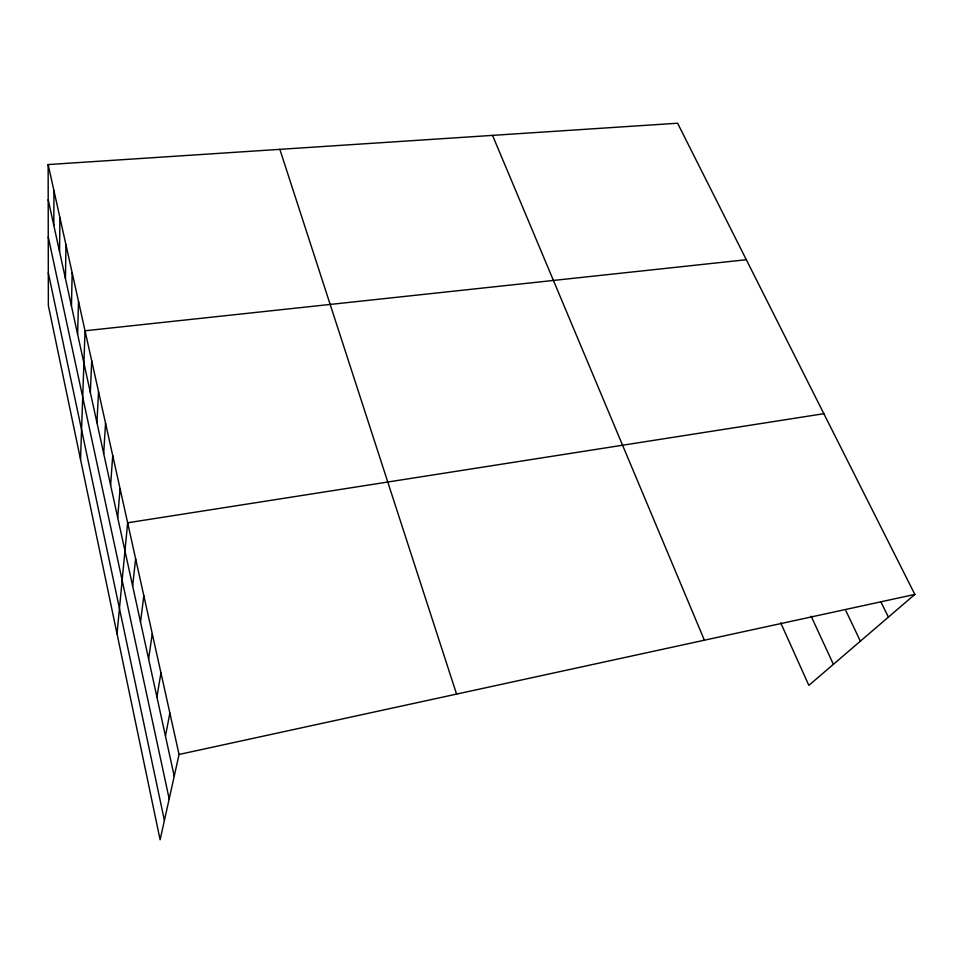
<?xml version="1.0" encoding="UTF-8"?>
<svg xmlns="http://www.w3.org/2000/svg" width="963" height="963" viewBox="0 0 963 963"><rect width="100%" height="100%" fill="white"/><g stroke="black" fill="none" stroke-linecap="round" stroke-linejoin="round"><path stroke-width="1.44" d="M53.82 225.426L53.952 190.698M59.574 251.728L59.887 217.433M65.448 278.62L65.953 244.783M71.467 306.114L72.165 272.782M77.618 334.245L78.521 301.443M80.531 459.387L85.033 330.778L746.325 259.721M90.341 392.495L91.702 360.836M96.938 422.661L98.539 391.64M103.691 453.549L105.545 423.202M110.613 485.183L112.719 455.559M117.691 517.6L120.086 488.747M117.029 633.81L127.646 522.789L823.846 413.693M132.641 585.949L135.627 558.793M140.514 621.99L143.836 595.784M148.603 658.993L152.274 633.798M156.909 697.007L160.953 672.896M165.455 736.057L169.873 713.089M48.15 164.565L179.058 754.462L160.111 839.772L48.355 305.572L48.15 164.565L677.591 123.228L914.85 594.424L808.86 685.379L780.704 622.796M179.058 754.462L914.85 594.424M880.76 601.55L888.392 617.127M845.911 610.783L860.368 641.177M811.159 616.224L833.38 664.326M492.538 135.374L704.398 640.202M279.86 149.349L456.57 694.106M48.198 199.702L174.231 776.202M48.246 236.958L169.187 798.905M48.306 272.89L164.408 820.452"/></g></svg>
